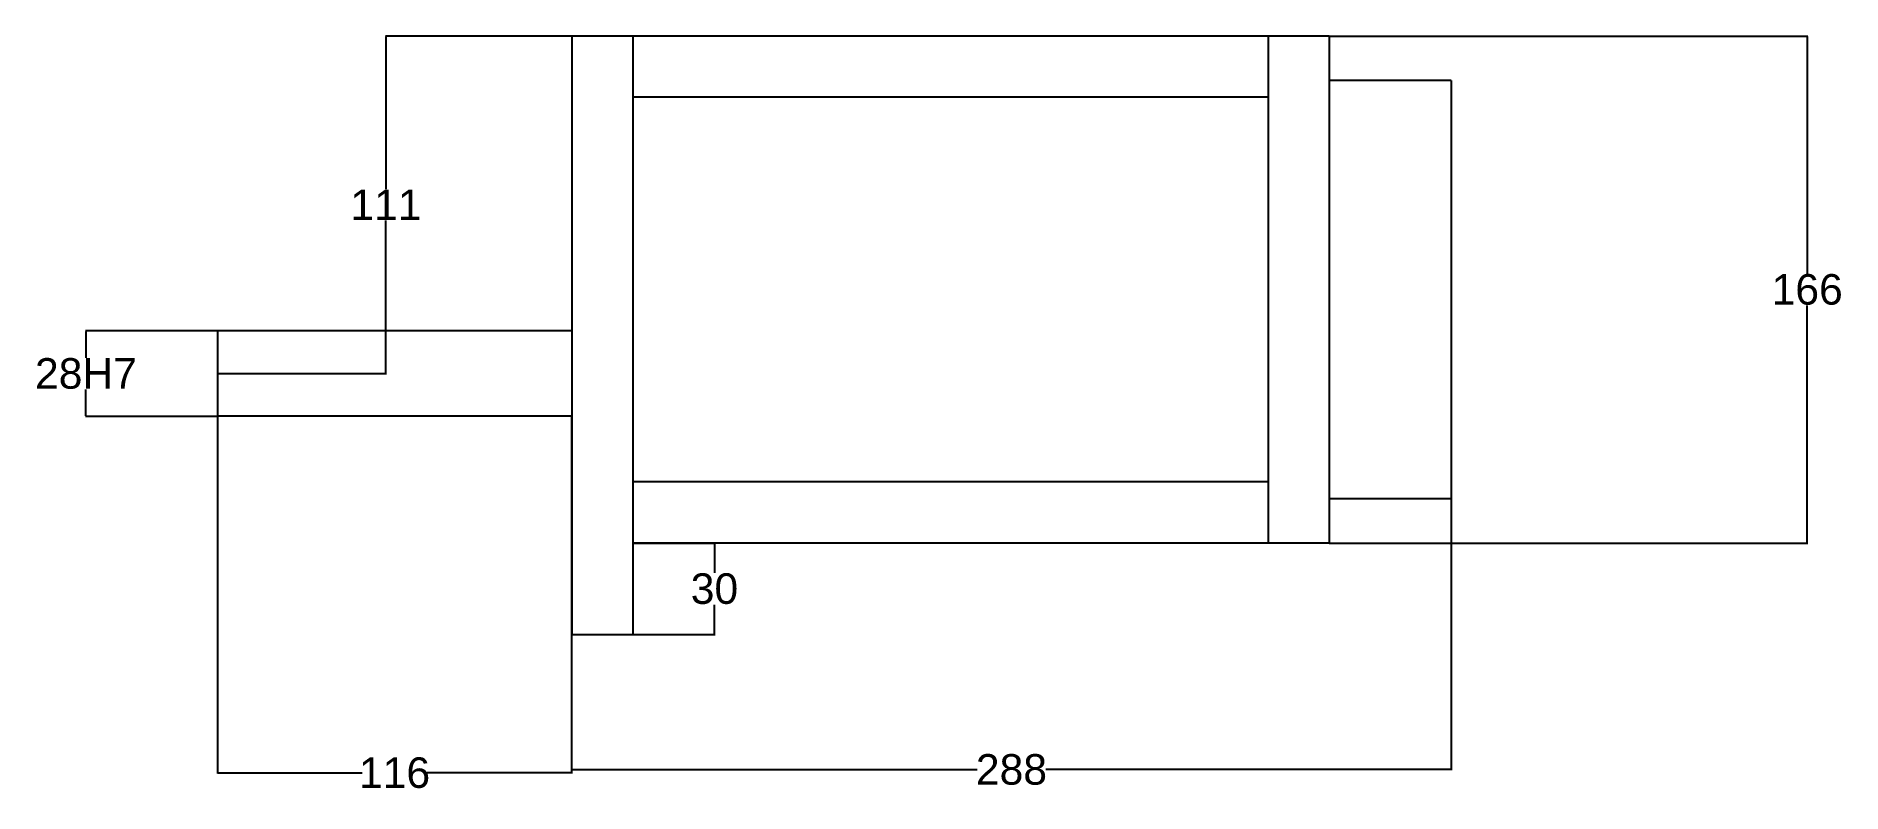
# Model space of a CAD drawing. Header units: inches. Extents: x -415 to 177, y -241 to 6.
import ezdxf

# ---------------------------------------------------------------- set-up
doc = ezdxf.new("R2010")
doc.units = ezdxf.units.IN
doc.header["$MEASUREMENT"] = 0
doc.styles.get("Standard").update_dxf_attribs({"font": 'arial.ttf'})
doc.dimstyles.get("Standard").update_dxf_attribs({"dimtxt": 0.18, "dimasz": 0.18, "dimexe": 0.18, "dimexo": 0.0625, "dimgap": 0.09, "dimtad": 0, "dimtih": 1, "dimtoh": 1, "dimdec": 4, "dimzin": 0, "dimdsep": 46, "dimtxsty": 'Standard', "dimcen": 0.09, "dimadec": 0, "dimazin": 0, "dimtfac": 1, "dimtdec": 4, "dimtofl": 0, "dimtmove": 0, "dimatfit": 3, "dimfxl": 1, "dimtolj": 1, "dimtzin": 0, "dimarcsym": 0})

# ---------------------------------------------------------------- blocks, each defined once
blk = doc.blocks.new('*D1')
at = {"color": 0, "lineweight": -2}
for p, q in [((-355.16, -118.11), (-355.16, -234.99)), ((-239.16, -118.11), (-239.16, -234.99)), ((-354.98, -234.81), (-307.81, -234.81)), ((-239.34, -234.81), (-286.5, -234.81))]:
    blk.add_line(p, q, dxfattribs=at)
at = {"color": 0}
for points in [[(-354.98, -234.78), (-354.98, -234.84), (-355.16, -234.81)], [(-239.34, -234.84), (-239.34, -234.78), (-239.16, -234.81)]]:
    blk.add_solid(points, dxfattribs=at)
at = {"layer": 'Defpoints', "color": 0}
for p in [(-355.16, -118.05), (-239.16, -118.05), (-355.16, -234.81)]:
    blk.add_point(p, dxfattribs=at)
at = {"color": 0, "insert": (-297.16, -234.81), "char_height": 10, "attachment_point": 5}
blk.add_mtext('\\A1;116', dxfattribs=at)
blk = doc.blocks.new('*D2')
at = {"color": 0, "lineweight": -2}
for p, q in [((48.84, -145.11), (48.84, -233.93)), ((-239.16, -189.61), (-239.16, -233.93)), ((-238.98, -233.75), (-106.38, -233.75)), ((48.66, -233.75), (-83.94, -233.75))]:
    blk.add_line(p, q, dxfattribs=at)
at = {"color": 0}
for points in [[(-238.98, -233.72), (-238.98, -233.78), (-239.16, -233.75)], [(48.66, -233.78), (48.66, -233.72), (48.84, -233.75)]]:
    blk.add_solid(points, dxfattribs=at)
at = {"layer": 'Defpoints', "color": 0}
for p in [(48.84, -145.05), (-239.16, -189.55), (48.84, -233.75)]:
    blk.add_point(p, dxfattribs=at)
at = {"color": 0, "insert": (-95.16, -233.75), "char_height": 10, "attachment_point": 5}
blk.add_mtext('\\A1;288', dxfattribs=at)
blk = doc.blocks.new('*D3')
at = {"color": 0, "lineweight": -2}
for p, q in [((8.91, 6.45), (165.57, 6.45)), ((165.39, 6.27), (165.39, -71.36)), ((165.39, -159.37), (165.39, -81.75)), ((8.91, -159.55), (165.57, -159.55))]:
    blk.add_line(p, q, dxfattribs=at)
at = {"color": 0}
for points in [[(165.42, 6.27), (165.36, 6.27), (165.39, 6.45)], [(165.36, -159.37), (165.42, -159.37), (165.39, -159.55)]]:
    blk.add_solid(points, dxfattribs=at)
at = {"layer": 'Defpoints', "color": 0}
for p in [(8.84, 6.45), (165.39, 6.45), (8.84, -159.55)]:
    blk.add_point(p, dxfattribs=at)
at = {"color": 0, "insert": (165.39, -76.55), "char_height": 10, "attachment_point": 5}
blk.add_mtext('\\A1;166', dxfattribs=at)
blk = doc.blocks.new('*D4')
at = {"color": 0, "lineweight": -2}
for p, q in [((-219.09, -159.55), (-192.22, -159.55)), ((-192.4, -159.73), (-192.4, -169.36)), ((-192.4, -189.37), (-192.4, -179.75)), ((-219.09, -189.55), (-192.22, -189.55))]:
    blk.add_line(p, q, dxfattribs=at)
at = {"color": 0}
for points in [[(-192.37, -159.73), (-192.43, -159.73), (-192.4, -159.55)], [(-192.43, -189.37), (-192.37, -189.37), (-192.4, -189.55)]]:
    blk.add_solid(points, dxfattribs=at)
at = {"layer": 'Defpoints', "color": 0}
for p in [(-219.16, -159.55), (-192.4, -159.55), (-219.16, -189.55)]:
    blk.add_point(p, dxfattribs=at)
at = {"color": 0, "insert": (-192.4, -174.55), "char_height": 10, "attachment_point": 5}
blk.add_mtext('\\A1;30', dxfattribs=at)
blk = doc.blocks.new('*D5')
at = {"color": 0, "lineweight": -2}
for p, q in [((-355.22, -90.05), (-398.37, -90.05)), ((-398.19, -90.23), (-398.19, -98.89)), ((-398.19, -117.93), (-398.19, -109.28)), ((-355.22, -118.11), (-398.37, -118.11))]:
    blk.add_line(p, q, dxfattribs=at)
at = {"color": 0}
for points in [[(-398.16, -90.23), (-398.22, -90.23), (-398.19, -90.05)], [(-398.22, -117.93), (-398.16, -117.93), (-398.19, -118.11)]]:
    blk.add_solid(points, dxfattribs=at)
at = {"layer": 'Defpoints', "color": 0}
for p in [(-398.19, -90.05), (-355.16, -90.05), (-355.16, -118.11)]:
    blk.add_point(p, dxfattribs=at)
at = {"color": 0, "insert": (-398.19, -104.08), "char_height": 10, "attachment_point": 5}
blk.add_mtext('\\A1;28H7', dxfattribs=at)
blk = doc.blocks.new('*D6')
at = {"color": 0, "lineweight": -2}
for p, q in [((-239.22, 6.45), (-300.15, 6.45)), ((-299.97, 6.27), (-299.97, -43.69)), ((-299.97, -103.87), (-299.97, -53.91)), ((-355.09, -104.05), (-299.79, -104.05))]:
    blk.add_line(p, q, dxfattribs=at)
at = {"color": 0}
for points in [[(-299.94, 6.27), (-300, 6.27), (-299.97, 6.45)], [(-300, -103.87), (-299.94, -103.87), (-299.97, -104.05)]]:
    blk.add_solid(points, dxfattribs=at)
at = {"layer": 'Defpoints', "color": 0}
for p in [(-299.97, 6.45), (-239.16, 6.45), (-355.16, -104.05)]:
    blk.add_point(p, dxfattribs=at)
at = {"color": 0, "insert": (-299.97, -48.8), "char_height": 10, "attachment_point": 5}
blk.add_mtext('\\A1;111', dxfattribs=at)

msp = doc.modelspace()

# ---------------------------------------------------------------- linework, layer by layer
for p, q in [((8.84358, 6.44838), (-239.15642, 6.44838)), ((-239.15642, 6.44838), (-239.15642, -189.55162)), ((-219.15642, 6.44838), (-219.15642, -189.55162)), ((-11.15642, 6.44838), (-11.15642, -159.55162)), ((8.84358, 6.44838), (8.84358, -159.55162)), ((48.84358, -8.05162), (8.84358, -8.05162)), ((48.84358, -8.05162), (48.84358, -145.05162)), ((-11.15642, -13.55162), (-219.15642, -13.55162)), ((-355.15642, -90.05162), (-355.15642, -118.05162)), ((-239.15642, -90.05162), (-355.15642, -90.05162)), ((-239.15642, -118.05162), (-355.15642, -118.05162)), ((-11.15642, -139.55162), (-219.15642, -139.55162)), ((48.84358, -145.05162), (8.84358, -145.05162)), ((8.84358, -159.55162), (-219.15642, -159.55162)), ((-239.15642, -189.55162), (-219.15642, -189.55162))]:
    msp.add_line(p, q)

# ---------------------------------------------------------------- dimensions: what is measured, and where the dimension line sits
at = {"color": 5}
for base, p1, p2, picture, middle in [((-299.9737830945, 6.448380041), (-355.1564183185, -104.051619959), (-239.1564183185, 6.448380041), '*D6', (-299.9737830945, -48.801619959)), ((165.39285, 6.44838), (8.84358, -159.55162), (8.84358, 6.44838), '*D3', (165.39285, -76.55162)), ((-192.4016, -159.55162), (-219.15642, -189.55162), (-219.15642, -159.55162), '*D4', (-192.4016, -174.55162))]:
    dim = msp.add_linear_dim(base=base, p1=p1, p2=p2, angle=90, dimstyle='Standard', override={"dimtxt": 10, "dimdec": 0, "dimlfac": 1}, dxfattribs=at)
    dim.commit()
    dim.dimension.update_dxf_attribs({"geometry": picture, "text_midpoint": middle})
dim = msp.add_linear_dim(base=(-398.19187, -90.05162), p1=(-355.15642, -118.11412), p2=(-355.15642, -90.05162), angle=90, text='28H7', dimstyle='Standard', override={"dimtxt": 10, "dimlfac": 1}, dxfattribs=at)
dim.commit()
dim.dimension.update_dxf_attribs({"geometry": '*D5', "text_midpoint": (-398.19187, -104.08287)})
dim = msp.add_aligned_dim(p1=(-239.15642, -118.05162), p2=(-355.15642, -118.05162), distance=116.76122, dimstyle='Standard', override={"dimtxt": 10, "dimdec": 0, "dimlfac": 1}, dxfattribs=at)
dim.commit()
dim.dimension.update_dxf_attribs({"geometry": '*D1', "text_midpoint": (-297.15642, -234.81284)})
dim = msp.add_linear_dim(base=(48.84358, -233.74647), p1=(-239.15642, -189.55162), p2=(48.84358, -145.05162), dimstyle='Standard', override={"dimtxt": 10, "dimdec": 0, "dimlfac": 1}, dxfattribs=at)
dim.commit()
dim.dimension.update_dxf_attribs({"geometry": '*D2', "text_midpoint": (-95.15642, -233.74647)})

doc.saveas('drawing.dxf')
